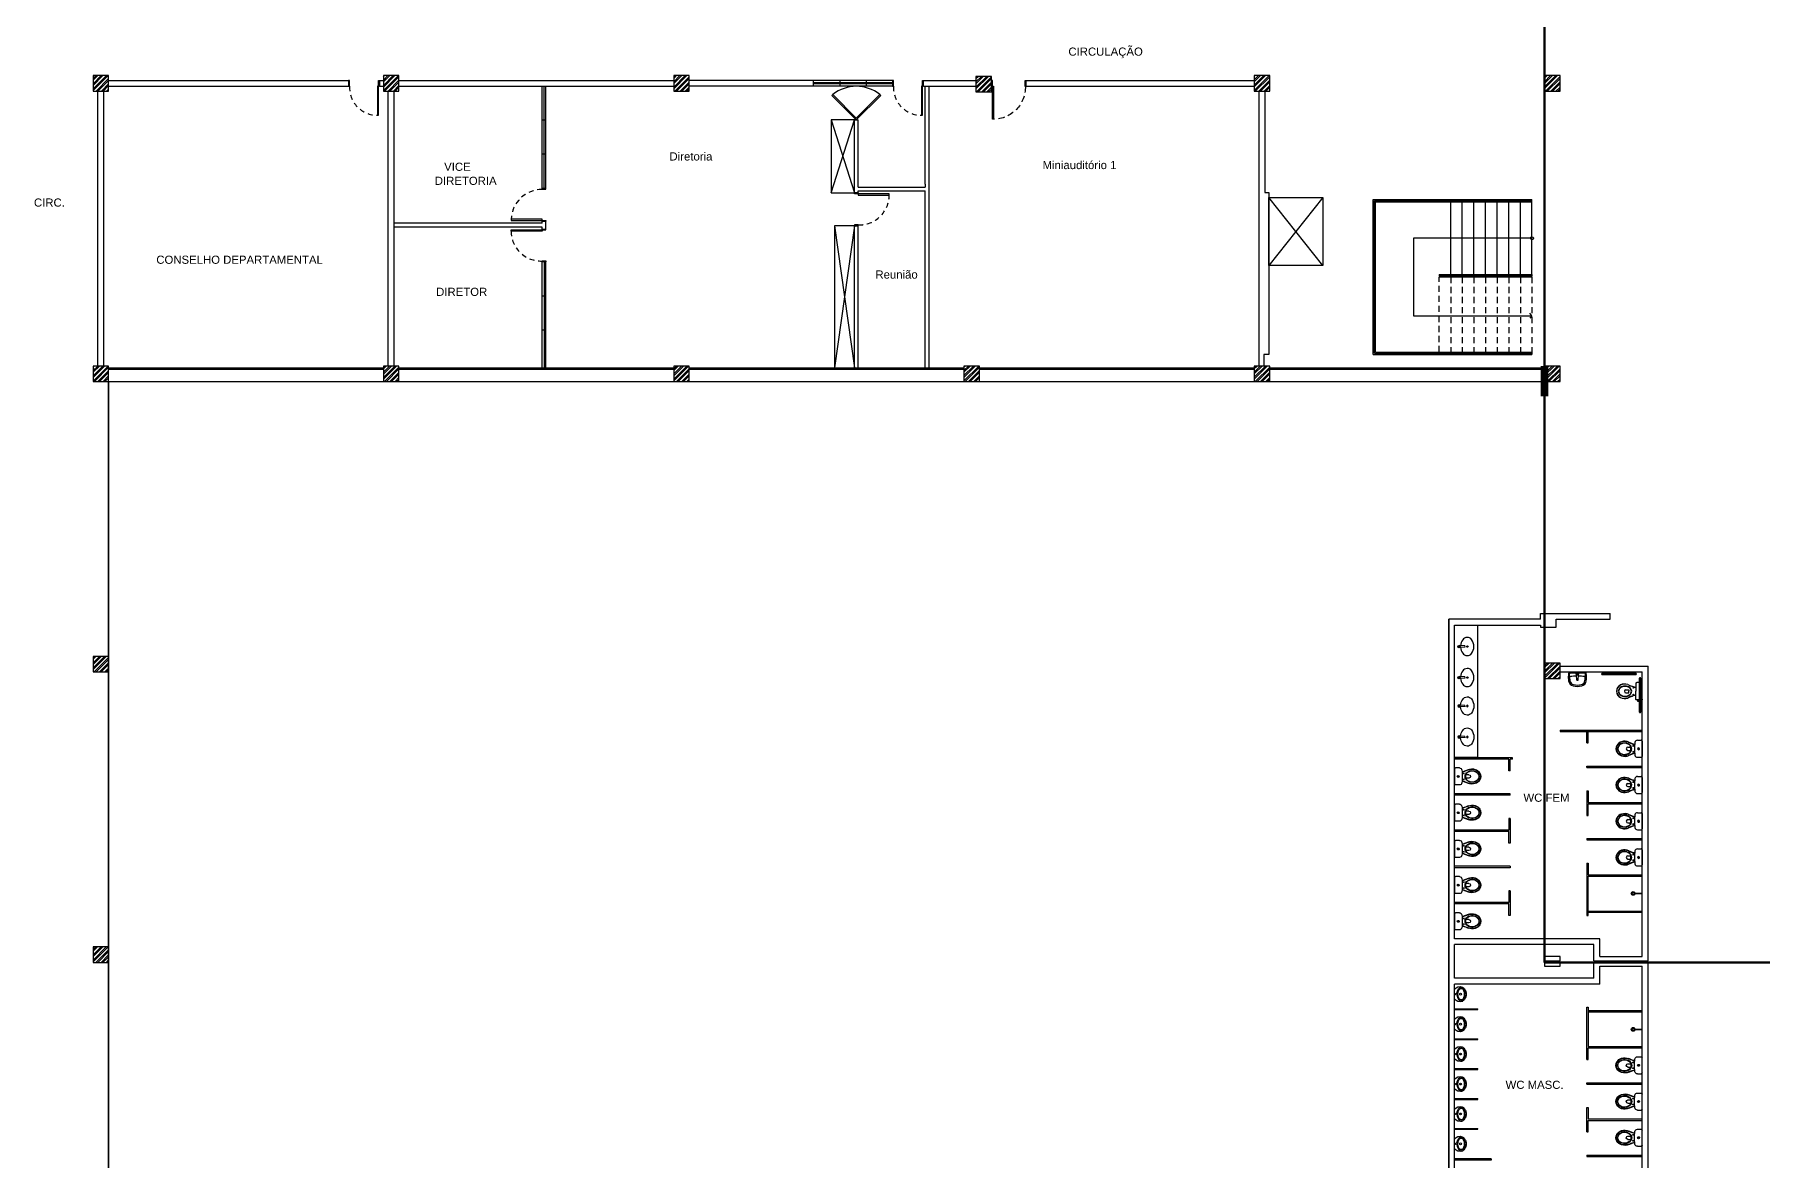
# Model space of a CAD drawing. Header units: millimetres. Extents: x 3165 to 3348, y 1853 to 2028.
# Drawn here: x 3222.74 to 3267.38, y 1938.56 to 1967.64 of the extents above; entities that cross this region are included whole.
import ezdxf

# ---------------------------------------------------------------- set-up
doc = ezdxf.new("R2010")
doc.units = ezdxf.units.MM
for name, pattern in [('ACAD_ISO04W100', [30, 24, -3, 0, -3]), ('CONTINU', [0]), ('HIDDEN2', [4.7625, 3.175, -1.5875])]:
    doc.linetypes.add(name, pattern=pattern)
for name, color, linetype in [('A2', 10, 'Continuous'), ('Bancada', 11, 'Continuous'), ('Divisória', 6, 'Continuous'), ('Em Vista', 7, 'Continuous'), ('Hidráulica', 2, 'Continuous'), ('Janela', 2, 'Continuous'), ('Lay out', 253, 'Continuous'), ('Linha de Piso', 7, 'Continuous'), ('Parede', 5, 'Continuous'), ('Pilar', 7, 'Continuous'), ('Porta', 2, 'Continuous'), ('Sanitário', 2, 'Continuous'), ('Texto', 6, 'Continuous')]:
    doc.layers.add(name, color=color, linetype=linetype)
doc.styles.add('Arial', font='arial.ttf', dxfattribs={"height": 0.15})
pattern_1 = [(45, (582.78078, 645.80131), (-0.067351921, 0.067351921), []), (45, (582.82568, 645.80131), (-0.067351921, 0.067351921), [])]

# ---------------------------------------------------------------- blocks, each defined once
blk = doc.blocks.new('BACIA CX ACOPLADA')
for points in [[(-0.195, 0, 0.414173), (-0.22, -0.025)], [(-0.22, -0.126, 0.374031), (-0.166, -0.189)], [(-0.174, -0.347, 0.178631), (-0.184, -0.534)], [(-0.17, -0.364, 0.165177), (-0.174, -0.532)], [(-0.166, -0.189, 0.036585), (0, -0.2)], [(-0.131, -0.361, 0.183082), (-0.141, -0.521)], [(-0.146, -0.282, 0.045607), (-0.117, -0.195)], [(-0.109, -0.344, 0.244102), (-0.132, -0.528)], [(-0.131, -0.26, 0.033274), (-0.112, -0.195)], [(-0.034, -0.278, 0.222213), (-0.131, -0.361)], [(-0.031, -0.288, 0.175423), (-0.109, -0.344)], [(-0.075, -0.231, 1.000442), (-0.075, -0.245)], [(-0.075, -0.245, 1), (-0.075, -0.231)], [(0.043, -0.296, 0.036018), (-0.043, -0.296)], [(-0.043, -0.37, 0.999992), (0.043, -0.37)], [(0.034, -0.278, 0.136099), (-0.034, -0.278)], [(0.031, -0.288, 0.136099), (-0.031, -0.288)], [(0, -0.071, 1), (0, -0.119)], [(0, -0.077, 1), (0, -0.113)], [(0, -0.119, 1.000006), (0, -0.071)], [(0, -0.113, 1.000013), (0, -0.077)], [(0, -0.2, 0.036584), (0.166, -0.189)], [(0.109, -0.344, 0.175424), (0.031, -0.288)], [(0.131, -0.361, 0.222214), (0.034, -0.278)], [(0.075, -0.231, 1.000244), (0.075, -0.245)], [(0.075, -0.245, 1), (0.075, -0.231)], [(0.132, -0.528, 0.244266), (0.109, -0.344)], [(0.112, -0.195, 0.033274), (0.131, -0.26)], [(0.117, -0.195, 0.045607), (0.146, -0.282)], [(0.141, -0.521, 0.183004), (0.131, -0.361)], [(0.166, -0.189, 0.374033), (0.22, -0.126)], [(0.174, -0.532, 0.164972), (0.17, -0.364)], [(0.184, -0.535, 0.178631), (0.174, -0.347)], [(0.22, -0.025, 0.41418), (0.195, 0)], [(-0.184, -0.534, 0.18996), (-0.088, -0.655)], [(-0.174, -0.532, 0.189698), (-0.083, -0.647)], [(-0.141, -0.521, 0.189698), (-0.065, -0.616)], [(-0.132, -0.528, 0.175836), (-0.062, -0.611)], [(-0.088, -0.655, 0.267822), (0.088, -0.655)], [(-0.083, -0.647, 0.267374), (0.083, -0.647)], [(-0.065, -0.616, 0.267523), (0.065, -0.616)], [(-0.062, -0.611, 0.267755), (0.062, -0.611)], [(0.062, -0.611, 0.175836), (0.132, -0.528)], [(0.065, -0.616, 0.189698), (0.141, -0.521)], [(0.083, -0.647, 0.189698), (0.174, -0.532)], [(0.088, -0.655, 0.189698), (0.184, -0.535)]]:
    blk.add_lwpolyline(points, format="xyb")
for points in [[(-0.195, 0), (0.195, 0)], [(-0.22, -0.126), (-0.22, -0.025)], [(-0.174, -0.348), (-0.146, -0.282)], [(-0.17, -0.364), (-0.131, -0.26)], [(-0.093, -0.238), (-0.058, -0.238)], [(-0.075, -0.255), (-0.075, -0.22)], [(-0.044, -0.293), (-0.043, -0.296)], [(-0.043, -0.37), (-0.043, -0.296)], [(0.043, -0.296), (0.044, -0.293)], [(0.043, -0.37), (0.043, -0.296)], [(0.058, -0.238), (0.093, -0.238)], [(0.075, -0.255), (0.075, -0.22)], [(0.131, -0.26), (0.17, -0.364)], [(0.146, -0.282), (0.174, -0.348)], [(0.22, -0.126), (0.22, -0.025)]]:
    blk.add_lwpolyline(points)
blk = doc.blocks.new('LAVATÓRIO OVAL')
at = {"layer": 'Hidráulica', "linetype": 'CONTINU'}
for p, q in [((-0.016, 0.043), (-0.024, 0.179)), ((0.016, 0.043), (0.024, 0.179))]:
    blk.add_line(p, q, dxfattribs=at)
blk.add_lwpolyline([(-0.018, 0.199, 0.498863), (-0.002, 0.215, -0.069866), (0.003, 0.215, 0.498863), (0.018, 0.199)], format="xyb", dxfattribs=at)
for centre, radius in [((0, 0.197), 0.03), ((0, 0.197), 0.0236), ((0, -0.018), 0.0182), ((0, -0.018), 0.0182), ((0, -0.018), 0.012), ((0, -0.018), 0.012)]:
    blk.add_circle(centre, radius, dxfattribs=at)
for centre, radius, start, end in [((-0.093, -0.018), 0.142, 122.7071, 231.2111), ((0, -0.111), 0.272, 94.8643, 128.5184), ((0, 0.197), 0.018, 97.993, 172.0843), ((0, 0.197), 0.018, 172.0843, 187.9157), ((-0.016, 0.181), 0.0136, 352.2993, 98.3509), ((0, 0.197), 0.018, 187.9157, 262.007), ((0, 0.081), 0.0406, 247.1563, 292.8437), ((0, 0.197), 0.018, 262.007, 277.993), ((0, 0.197), 0.018, 7.9157, 82.007), ((0.016, 0.181), 0.0136, 81.6491, 187.7007), ((0, 0.197), 0.018, 277.993, 352.0843), ((0, 0.197), 0.018, 352.0843, 7.9157), ((0, -0.111), 0.272, 51.4816, 85.1357), ((0.093, -0.018), 0.142, 308.7889, 57.2929), ((0, 0.124), 0.311, 234.252, 305.748)]:
    blk.add_arc(centre, radius, start, end, dxfattribs=at)
blk = doc.blocks.new('LAVATÓRIO COLUNA')
at = {"layer": 'Hidráulica', "linetype": 'CONTINU'}
for p, q in [((-0.016, -0.211), (-0.024, -0.075)), ((0.016, -0.211), (0.024, -0.075))]:
    blk.add_line(p, q, dxfattribs=at)
for points in [[(-0.218, 0), (0.218, 0)], [(-0.181, -0.023), (0.181, -0.023)]]:
    blk.add_lwpolyline(points, dxfattribs=at)
for points in [[(0.223, -0.004, 0.360344), (0.218, 0)], [(-0.223, -0.004, 0.049775), (-0.237, -0.165)], [(-0.237, -0.165, 0.048887), (-0.229, -0.233)], [(-0.229, -0.233, 0.276319), (-0.11, -0.36)], [(-0.218, 0, 0.360282), (-0.223, -0.004)], [(-0.212, -0.087, 0.028821), (-0.215, -0.165)], [(-0.215, -0.165, 0.018428), (-0.214, -0.189)], [(-0.206, -0.044, 0.0162), (-0.212, -0.087)], [(-0.181, -0.023, 0.362895), (-0.206, -0.044)], [(-0.18, -0.118, 0.375441), (-0.202, -0.142)], [(-0.202, -0.142, 0.013583), (-0.202, -0.165)], [(-0.202, -0.165, 0.048887), (-0.195, -0.226)], [(-0.195, -0.226, 0.276319), (-0.1, -0.327)], [(-0.022, -0.108, 0.024702), (-0.18, -0.118)], [(-0.11, -0.36, 0.139864), (0.11, -0.36)], [(-0.1, -0.327, 0.139853), (0.1, -0.327)], [(-0.018, -0.054, 0.498863), (-0.003, -0.039, -0.069866), (0.002, -0.039, 0.498863), (0.018, -0.054)], [(0, -0.04, 1), (0, -0.075)], [(0, -0.075, 1), (0, -0.04)], [(0.18, -0.118, 0.024696), (0.022, -0.108, 0.024696)], [(0.1, -0.327, 0.277076), (0.195, -0.225)], [(0.11, -0.36, 0.276984), (0.229, -0.233)], [(0.202, -0.142, 0.375975), (0.18, -0.118)], [(0.206, -0.043, 0.362894), (0.181, -0.023)], [(0.195, -0.225, 0.048888), (0.202, -0.165)], [(0.202, -0.165, 0.013529), (0.202, -0.142)], [(0.212, -0.087, 0.016231), (0.206, -0.043)], [(0.215, -0.165, 0.028821), (0.212, -0.087)], [(0.214, -0.189, 0.018483), (0.215, -0.165)], [(0.237, -0.165, 0.04972), (0.223, -0.004)], [(0.229, -0.233, 0.048887), (0.237, -0.165)]]:
    blk.add_lwpolyline(points, format="xyb", dxfattribs=at)
for radius in [0.03, 0.0236]:
    blk.add_circle((0, -0.057), radius, dxfattribs=at)
for centre, radius, start, end in [((0, -0.057), 0.018, 97.993, 172.0843), ((0, -0.057), 0.018, 172.0843, 187.9157), ((-0.016, -0.073), 0.0136, 352.2993, 98.3509), ((0, -0.057), 0.018, 187.9157, 262.007), ((0, -0.173), 0.0406, 247.1563, 292.8437), ((0, -0.057), 0.018, 262.007, 277.993), ((0, -0.057), 0.018, 7.9157, 82.007), ((0.016, -0.073), 0.0136, 81.6491, 187.7007), ((0, -0.057), 0.018, 277.993, 352.0843), ((0, -0.057), 0.018, 352.0843, 7.9157)]:
    blk.add_arc(centre, radius, start, end, dxfattribs=at)
blk = doc.blocks.new('MICT')
at = {"layer": 'Hidráulica'}
for points in [[(-0.298, 0), (-0.298, 0.002, -0.008051), (-0.297, 0.035, -0.08407), (-0.288, 0.079, -0.022672), (-0.276, 0.108, -0.027927), (-0.261, 0.134, -0.144523), (-0.196, 0.185, -0.34805), (-0.003, 0.122, -0.162816), (0, 0.113), (0, 0), (0, -0.113, -0.162816), (-0.003, -0.122, -0.34805), (-0.196, -0.185, -0.144523), (-0.261, -0.134, -0.027927), (-0.276, -0.108, -0.022672), (-0.288, -0.079, -0.08407), (-0.297, -0.035, -0.008051), (-0.298, -0.002)], [(-0.25, 0), (-0.25, 0.008, -0.102017), (-0.234, 0.091, -0.100634), (-0.202, 0.139, -0.31043), (-0.161, 0.146, -0.029837), (-0.155, 0.144, -0.193887), (-0.102, 0.081, -0.096635), (-0.087, 0, -0.096635), (-0.102, -0.081, -0.193887), (-0.155, -0.144, -0.029837), (-0.161, -0.146, -0.31043), (-0.202, -0.139, -0.100634), (-0.234, -0.091, -0.102017), (-0.25, -0.008)]]:
    blk.add_lwpolyline(points, format="xyb", close=True, dxfattribs=at)
for points in [[(-0.164, 0.147), (-0.167, 0.149, 0.189039), (-0.199, 0.147, 0.189014), (-0.263, 0.081, 0.116802), (-0.279, 0, 0.116802), (-0.263, -0.081, 0.189014), (-0.199, -0.147, 0.189039), (-0.167, -0.149), (-0.164, -0.147)], [(-0.065, 0.016, 0.100603), (-0.083, 0.101, 0.114611), (-0.125, 0.163, 0.309836), (-0.212, 0.177, 0.309836)], [(-0.065, -0.016, -0.100603), (-0.083, -0.101, -0.114611), (-0.125, -0.163, -0.309836), (-0.212, -0.177, -0.309836)]]:
    blk.add_lwpolyline(points, format="xyb", dxfattribs=at)
for centre in [(-0.154, 0), (-0.047, 0)]:
    blk.add_circle(centre, 0.0243, dxfattribs=at)
blk = doc.blocks.new('erh')
at = {"layer": 'Porta', "ltscale": 0.5}
for points in [[(2652.166, 1275.501), (2652.191, 1275.501), (2652.191, 1275.651), (2652.166, 1275.651)], [(2652.966, 1275.501), (2652.941, 1275.501), (2652.941, 1275.651), (2652.966, 1275.651)]]:
    blk.add_lwpolyline(points, dxfattribs=at)
blk.add_lwpolyline([(2652.941, 1275.501), (2652.911, 1275.501), (2652.911, 1274.751), (2652.941, 1274.751)], close=True, dxfattribs=at)
at = {"layer": 'Porta', "color": 252, "linetype": 'HIDDEN2', "ltscale": 0.04}
blk.add_arc((2652.911, 1275.471), 0.721, 177.6617, 270, dxfattribs=at)
blk = doc.blocks.new('A$C0BDB56AE')
at = {"layer": 'Porta', "ltscale": 0.5}
blk.add_lwpolyline([(0.025, 0.15), (0.055, 0.15), (0.055, 1), (0.025, 1)], close=True, dxfattribs=at)
for points in [[(0, 0.15), (0.025, 0.15), (0.025, 0), (0, 0)], [(0.9, 0.15), (0.875, 0.15), (0.875, 0), (0.9, 0)]]:
    blk.add_lwpolyline(points, dxfattribs=at)
at = {"layer": 'Porta', "color": 252, "linetype": 'HIDDEN2', "ltscale": 0.05}
blk.add_arc((0.055, 0.179), 0.821, 357.9417, 90, dxfattribs=at)

msp = doc.modelspace()

# ---------------------------------------------------------------- hatches: boundary and pattern name
at = {"layer": 'Pilar', "linetype": 'HIDDEN2'}
h = msp.add_hatch(dxfattribs=at)
h.set_pattern_fill('ANSI32', color=256, scale=0.01)
h.set_pattern_definition(pattern_1)
h.paths.add_polyline_path([(3224.253, 1966.177), (3224.653, 1966.177), (3224.653, 1966.577), (3224.253, 1966.577)])
h = msp.add_hatch(dxfattribs=at)
h.set_pattern_fill('ANSI32', color=256, scale=0.01)
h.set_pattern_definition(pattern_1)
h.paths.add_polyline_path([(3231.753, 1966.177), (3232.153, 1966.177), (3232.153, 1966.577), (3231.753, 1966.577)])
h = msp.add_hatch(dxfattribs=at)
h.set_pattern_fill('ANSI32', color=256, scale=0.01)
h.set_pattern_definition(pattern_1)
h.paths.add_polyline_path([(3239.253, 1966.177), (3239.653, 1966.177), (3239.653, 1966.577), (3239.253, 1966.577)])
h = msp.add_hatch(dxfattribs=at)
h.set_pattern_fill('ANSI32', color=256, scale=0.01)
h.set_pattern_definition(pattern_1)
h.paths.add_polyline_path([(3247.063, 1966.156), (3247.463, 1966.156), (3247.463, 1966.556), (3247.063, 1966.556)])
h = msp.add_hatch(dxfattribs=at)
h.set_pattern_fill('ANSI32', color=256, scale=0.01)
h.set_pattern_definition(pattern_1)
h.paths.add_polyline_path([(3254.253, 1966.177), (3254.653, 1966.177), (3254.653, 1966.577), (3254.253, 1966.577)])
h = msp.add_hatch(dxfattribs=at)
h.set_pattern_fill('ANSI32', color=256, scale=0.01)
h.set_pattern_definition(pattern_1)
h.paths.add_polyline_path([(3261.753, 1966.177), (3262.153, 1966.177), (3262.153, 1966.577), (3261.753, 1966.577)])
h = msp.add_hatch(dxfattribs=at)
h.set_pattern_fill('ANSI32', color=256, scale=0.01)
h.set_pattern_definition(pattern_1)
h.paths.add_polyline_path([(3224.253, 1958.677), (3224.653, 1958.677), (3224.653, 1959.077), (3224.253, 1959.077)])
h = msp.add_hatch(dxfattribs=at)
h.set_pattern_fill('ANSI32', color=256, scale=0.01)
h.set_pattern_definition(pattern_1)
h.paths.add_polyline_path([(3231.753, 1958.677), (3232.153, 1958.677), (3232.153, 1959.077), (3231.753, 1959.077)])
h = msp.add_hatch(dxfattribs=at)
h.set_pattern_fill('ANSI32', color=256, scale=0.01)
h.set_pattern_definition(pattern_1)
h.paths.add_polyline_path([(3239.653, 1959.077), (3239.253, 1959.077), (3239.253, 1958.677), (3239.653, 1958.677)])
h = msp.add_hatch(dxfattribs=at)
h.set_pattern_fill('ANSI32', color=256, scale=0.01)
h.set_pattern_definition(pattern_1)
h.paths.add_polyline_path([(3246.753, 1958.677), (3247.153, 1958.677), (3247.153, 1959.077), (3246.753, 1959.077)])
h = msp.add_hatch(dxfattribs=at)
h.set_pattern_fill('ANSI32', color=256, scale=0.01)
h.set_pattern_definition(pattern_1)
h.paths.add_polyline_path([(3254.253, 1958.677), (3254.653, 1958.677), (3254.653, 1959.077), (3254.253, 1959.077)])
h = msp.add_hatch(dxfattribs=at)
h.set_pattern_fill('ANSI32', color=256, scale=0.01)
h.set_pattern_definition(pattern_1)
h.paths.add_polyline_path([(3261.753, 1958.677), (3262.153, 1958.677), (3262.153, 1959.077), (3261.753, 1959.077)])
h = msp.add_hatch(dxfattribs=at)
h.set_pattern_fill('ANSI32', color=256, scale=0.01)
h.set_pattern_definition(pattern_1)
h.paths.add_polyline_path([(3224.253, 1951.177), (3224.653, 1951.177), (3224.653, 1951.577), (3224.253, 1951.577)])
h = msp.add_hatch(dxfattribs=at)
h.set_pattern_fill('ANSI32', color=256, scale=0.01)
h.set_pattern_definition(pattern_1)
h.paths.add_polyline_path([(3261.753, 1951.007), (3262.153, 1951.007), (3262.153, 1951.407), (3261.753, 1951.407)], flags=17)
h = msp.add_hatch(dxfattribs=at)
h.set_pattern_fill('ANSI32', color=256, scale=0.01)
h.set_pattern_definition(pattern_1)
h.paths.add_polyline_path([(3261.753, 1951.007), (3262.153, 1951.007), (3262.153, 1951.407), (3261.753, 1951.407)], flags=17)
h = msp.add_hatch(dxfattribs=at)
h.set_pattern_fill('ANSI32', color=256, scale=0.01)
h.set_pattern_definition(pattern_1)
h.paths.add_polyline_path([(3224.253, 1943.677), (3224.653, 1943.677), (3224.653, 1944.077), (3224.253, 1944.077)])

# ---------------------------------------------------------------- linework, layer by layer
at = {"color": 1, "lineweight": 80}
for p in [(3261.753, 1989.077), (3277.153, 1943.677)]:
    msp.add_line(p, (3261.753, 1943.677), dxfattribs=at)
at = {"layer": 'A2', "const_width": 0.2}
msp.add_lwpolyline([(3261.753, 1958.293), (3261.753, 1959.077)], dxfattribs=at)
at = {"layer": 'Bancada', "ltscale": 0.01}
msp.add_lwpolyline([(3259.428, 1948.972), (3260.028, 1948.972), (3260.028, 1952.387)], dxfattribs=at)
at = {"layer": 'Divisória', "color": 7}
for p, q in [((3235.853, 1963.664), (3235.853, 1966.302)), ((3235.953, 1963.664), (3235.953, 1966.302)), ((3235.953, 1965.424), (3235.853, 1965.424)), ((3235.953, 1964.544), (3235.853, 1964.544)), ((3235.953, 1963.664), (3235.853, 1963.664)), ((3235.853, 1959.027), (3235.853, 1961.765)), ((3235.953, 1961.765), (3235.853, 1961.765)), ((3235.953, 1959.027), (3235.953, 1961.765)), ((3235.953, 1960.885), (3235.853, 1960.885)), ((3235.953, 1960.005), (3235.853, 1960.005))]:
    msp.add_line(p, q, dxfattribs=at)
at = {"layer": 'Divisória'}
for p, q in [((3245.753, 1963.777), (3245.753, 1966.302)), ((3245.753, 1966.177), (3245.753, 1966.277)), ((3245.853, 1959.027), (3245.853, 1966.302)), ((3243.922, 1965.437), (3244.022, 1965.437)), ((3243.922, 1963.547), (3243.922, 1965.437)), ((3244.022, 1963.697), (3245.753, 1963.697)), ((3244.022, 1963.597), (3245.753, 1963.597)), ((3244.022, 1963.547), (3244.022, 1963.597)), ((3244.022, 1963.547), (3244.022, 1963.597)), ((3245.753, 1963.777), (3245.753, 1963.697)), ((3245.753, 1959.027), (3245.753, 1963.597)), ((3235.853, 1962.764), (3232.028, 1962.764)), ((3235.853, 1962.664), (3232.028, 1962.664)), ((3235.853, 1962.764), (3235.853, 1962.814)), ((3235.853, 1962.615), (3235.853, 1962.664)), ((3235.953, 1962.615), (3235.953, 1962.814)), ((3243.922, 1959.027), (3243.922, 1962.697)), ((3243.922, 1962.697), (3244.022, 1962.697)), ((3244.022, 1959.027), (3244.022, 1962.697)), ((3262.153, 1949.677), (3264.278, 1949.677)), ((3262.153, 1949.677), (3262.153, 1949.642)), ((3262.153, 1949.642), (3264.278, 1949.642)), ((3262.843, 1949.342), (3262.843, 1949.642)), ((3262.878, 1949.342), (3262.878, 1949.642)), ((3262.843, 1949.342), (3262.878, 1949.342)), ((3260.928, 1948.962), (3259.428, 1948.962)), ((3260.828, 1948.927), (3259.428, 1948.927)), ((3260.828, 1948.627), (3260.828, 1948.927)), ((3260.863, 1948.627), (3260.863, 1948.927)), ((3260.928, 1948.927), (3260.863, 1948.927)), ((3260.928, 1948.927), (3260.928, 1948.962)), ((3262.843, 1948.707), (3262.843, 1948.742)), ((3262.843, 1948.742), (3264.278, 1948.742)), ((3262.843, 1948.707), (3264.278, 1948.707)), ((3260.863, 1948.627), (3260.828, 1948.627)), ((3260.863, 1948.027), (3259.428, 1948.027)), ((3260.863, 1947.992), (3259.428, 1947.992)), ((3260.863, 1947.992), (3260.863, 1948.027)), ((3262.843, 1948.107), (3262.843, 1947.472)), ((3262.843, 1948.107), (3262.878, 1948.107)), ((3262.878, 1948.107), (3262.878, 1947.807)), ((3262.878, 1947.807), (3264.278, 1947.807)), ((3260.828, 1947.392), (3260.828, 1947.092)), ((3260.863, 1947.392), (3260.828, 1947.392)), ((3260.863, 1947.392), (3260.863, 1946.757)), ((3262.843, 1947.472), (3262.878, 1947.472)), ((3262.878, 1947.772), (3264.278, 1947.772)), ((3262.878, 1947.472), (3262.878, 1947.772)), ((3260.828, 1947.092), (3259.428, 1947.092)), ((3260.828, 1947.057), (3259.428, 1947.057)), ((3260.828, 1946.757), (3260.828, 1947.057)), ((3260.863, 1946.757), (3260.828, 1946.757)), ((3262.843, 1946.872), (3262.843, 1946.837)), ((3262.843, 1946.872), (3264.278, 1946.872)), ((3262.843, 1946.837), (3264.278, 1946.837)), ((3260.863, 1946.157), (3259.428, 1946.157)), ((3260.863, 1946.122), (3259.428, 1946.122)), ((3260.863, 1946.157), (3260.863, 1946.122)), ((3262.843, 1946.237), (3262.878, 1946.237)), ((3262.843, 1946.237), (3262.843, 1944.887)), ((3262.878, 1946.237), (3262.878, 1945.937)), ((3262.878, 1945.937), (3264.278, 1945.937)), ((3262.878, 1945.902), (3264.278, 1945.902)), ((3262.878, 1944.887), (3262.878, 1945.902)), ((3260.828, 1945.222), (3259.428, 1945.222)), ((3260.828, 1945.187), (3259.428, 1945.187)), ((3260.828, 1945.522), (3260.828, 1945.222)), ((3260.863, 1945.522), (3260.828, 1945.522)), ((3260.828, 1944.887), (3260.828, 1945.187)), ((3260.863, 1945.522), (3260.863, 1944.887)), ((3260.863, 1944.887), (3260.828, 1944.887)), ((3262.843, 1944.887), (3262.878, 1944.887)), ((3262.878, 1945.002), (3264.278, 1945.002)), ((3262.878, 1944.972), (3264.278, 1944.972)), ((3263.578, 1945.002), (3263.578, 1944.972)), ((3259.428, 1942.479), (3260.028, 1942.479)), ((3259.428, 1942.459), (3260.028, 1942.459)), ((3260.028, 1942.459), (3260.028, 1942.479)), ((3262.843, 1941.167), (3262.843, 1942.517)), ((3262.843, 1942.517), (3262.878, 1942.517)), ((3262.878, 1942.517), (3262.878, 1941.502)), ((3262.878, 1942.432), (3264.278, 1942.432)), ((3263.578, 1942.432), (3263.578, 1942.402)), ((3262.878, 1942.402), (3264.278, 1942.402)), ((3259.428, 1941.705), (3260.028, 1941.705)), ((3259.428, 1941.685), (3260.028, 1941.685)), ((3260.028, 1941.685), (3260.028, 1941.705)), ((3262.843, 1941.167), (3262.878, 1941.167)), ((3262.878, 1941.502), (3264.278, 1941.502)), ((3262.878, 1941.467), (3264.278, 1941.467)), ((3262.878, 1941.167), (3262.878, 1941.467)), ((3259.428, 1940.932), (3260.028, 1940.932)), ((3259.428, 1940.912), (3260.028, 1940.912)), ((3260.028, 1940.912), (3260.028, 1940.932)), ((3262.843, 1940.532), (3262.843, 1940.567)), ((3262.843, 1940.567), (3264.278, 1940.567)), ((3262.843, 1940.532), (3264.278, 1940.532)), ((3259.428, 1940.159), (3260.028, 1940.159)), ((3259.428, 1940.139), (3260.028, 1940.139)), ((3260.028, 1940.139), (3260.028, 1940.159)), ((3262.843, 1939.297), (3262.843, 1939.932)), ((3262.843, 1939.932), (3262.878, 1939.932)), ((3262.878, 1939.932), (3262.878, 1939.632)), ((3259.428, 1939.385), (3260.028, 1939.385)), ((3259.428, 1939.365), (3260.028, 1939.365)), ((3260.028, 1939.365), (3260.028, 1939.385)), ((3262.878, 1939.632), (3264.278, 1939.632)), ((3262.878, 1939.297), (3262.878, 1939.597)), ((3262.878, 1939.597), (3264.278, 1939.597)), ((3262.843, 1939.297), (3262.878, 1939.297)), ((3260.372, 1938.602), (3259.428, 1938.602)), ((3260.372, 1938.567), (3259.428, 1938.567)), ((3260.372, 1938.602), (3260.372, 1938.567)), ((3262.843, 1938.697), (3262.843, 1938.662)), ((3262.843, 1938.697), (3264.278, 1938.697)), ((3262.843, 1938.662), (3264.278, 1938.662))]:
    msp.add_line(p, q, dxfattribs=at)
at = {"layer": 'Divisória', "linetype": 'ACAD_ISO04W100'}
msp.add_line((3244.022, 1963.697), (3244.022, 1965.437), dxfattribs=at)
at = {"layer": 'Divisória', "linetype": 'HIDDEN2'}
for p, q in [((3244.022, 1963.547), (3243.922, 1963.547)), ((3235.853, 1962.814), (3235.953, 1962.814)), ((3235.853, 1962.615), (3235.953, 1962.615))]:
    msp.add_line(p, q, dxfattribs=at)
at = {"layer": 'Em Vista'}
for p, q in [((3257.328, 1959.377), (3257.328, 1963.377)), ((3257.358, 1959.407), (3257.358, 1963.347)), ((3257.388, 1959.437), (3257.388, 1963.317)), ((3259.328, 1963.347), (3259.328, 1963.377)), ((3259.628, 1963.347), (3259.628, 1963.377)), ((3259.628, 1963.347), (3259.628, 1963.377)), ((3259.928, 1963.347), (3259.928, 1963.377)), ((3260.228, 1963.347), (3260.228, 1963.377)), ((3260.528, 1963.347), (3260.528, 1963.377)), ((3260.828, 1963.347), (3260.828, 1963.377)), ((3261.128, 1963.347), (3261.128, 1963.377)), ((3261.428, 1963.347), (3261.428, 1963.377)), ((3261.428, 1963.317), (3261.428, 1963.347)), ((3259.328, 1962.377), (3258.364, 1962.377)), ((3258.364, 1962.377), (3258.364, 1960.375)), ((3261.428, 1962.377), (3259.328, 1962.377)), ((3259.028, 1961.437), (3259.028, 1961.407)), ((3259.328, 1961.377), (3259.328, 1961.407)), ((3259.628, 1961.377), (3259.628, 1961.407)), ((3259.628, 1961.377), (3259.628, 1961.407)), ((3259.928, 1961.377), (3259.928, 1961.407)), ((3260.228, 1961.377), (3260.228, 1961.407)), ((3260.528, 1961.377), (3260.528, 1961.407)), ((3260.828, 1961.377), (3260.828, 1961.407)), ((3261.128, 1961.377), (3261.128, 1961.407)), ((3261.428, 1961.437), (3261.428, 1961.407)), ((3261.428, 1961.377), (3261.428, 1961.407)), ((3258.364, 1960.375), (3261.428, 1960.375)), ((3261.428, 1960.375), (3261.376, 1960.438)), ((3261.428, 1960.375), (3261.376, 1960.313)), ((3259.028, 1959.377), (3259.028, 1959.407)), ((3259.328, 1959.407), (3259.328, 1959.377)), ((3259.628, 1959.407), (3259.628, 1959.377)), ((3259.928, 1959.407), (3259.928, 1959.377)), ((3260.228, 1959.407), (3260.228, 1959.377)), ((3260.528, 1959.407), (3260.528, 1959.377)), ((3260.828, 1959.407), (3260.828, 1959.377)), ((3261.128, 1959.407), (3261.128, 1959.377)), ((3261.428, 1959.437), (3261.428, 1959.407)), ((3261.428, 1959.407), (3261.428, 1959.377)), ((3224.653, 1958.677), (3231.753, 1958.677)), ((3232.153, 1958.677), (3239.253, 1958.677)), ((3239.653, 1958.677), (3246.753, 1958.677)), ((3247.153, 1958.677), (3254.253, 1958.677)), ((3254.653, 1958.677), (3261.753, 1958.677))]:
    msp.add_line(p, q, dxfattribs=at)
at = {"layer": 'Em Vista', "linetype": 'HIDDEN2', "ltscale": 0.05}
for p, q in [((3259.028, 1959.437), (3259.028, 1961.377)), ((3259.328, 1961.377), (3259.328, 1959.437)), ((3259.628, 1961.377), (3259.628, 1959.437)), ((3259.928, 1961.377), (3259.928, 1959.437)), ((3260.228, 1961.377), (3260.228, 1959.437)), ((3260.528, 1961.377), (3260.528, 1959.437)), ((3260.828, 1961.377), (3260.828, 1959.437)), ((3261.128, 1961.377), (3261.128, 1959.437)), ((3261.428, 1961.377), (3261.428, 1959.437))]:
    msp.add_line(p, q, dxfattribs=at)
at = {"layer": 'Em Vista'}
for points in [[(3257.328, 1963.377), (3261.428, 1963.377)], [(3257.358, 1963.347), (3261.428, 1963.347)], [(3257.388, 1963.317), (3261.428, 1963.317)], [(3259.028, 1961.437), (3261.428, 1961.437)], [(3259.028, 1961.407), (3261.428, 1961.407)], [(3259.028, 1961.377), (3261.428, 1961.377)], [(3257.358, 1959.407), (3261.428, 1959.407)], [(3257.388, 1959.437), (3261.428, 1959.437)], [(3257.328, 1959.377), (3261.428, 1959.377)]]:
    msp.add_lwpolyline(points, dxfattribs=at)
msp.add_circle((3261.428, 1962.377), 0.0383, dxfattribs=at)
at = {"layer": 'Hidráulica', "ltscale": 0.01}
for p, q in [((3264.093, 1945.462), (3264.278, 1945.462)), ((3264.093, 1945.452), (3264.278, 1945.452)), ((3264.093, 1941.952), (3264.278, 1941.952)), ((3264.093, 1941.942), (3264.278, 1941.942))]:
    msp.add_line(p, q, dxfattribs=at)
for centre, radius in [((3264.044, 1945.457), 0.049), ((3264.044, 1945.457), 0.029), ((3264.044, 1941.947), 0.049), ((3264.044, 1941.947), 0.029)]:
    msp.add_circle(centre, radius, dxfattribs=at)
at = {"layer": 'Janela', "linetype": 'ACAD_ISO04W100'}
for p, q in [((3235.903, 1963.664), (3235.903, 1966.302)), ((3244.907, 1966.392), (3242.867, 1966.392)), ((3244.907, 1966.362), (3242.867, 1966.362)), ((3235.903, 1961.765), (3235.903, 1959.027))]:
    msp.add_line(p, q, dxfattribs=at)
at = {"layer": 'Janela'}
for p, q in [((3243.547, 1966.452), (3243.547, 1966.302)), ((3244.227, 1966.452), (3244.227, 1966.302)), ((3224.653, 1959.027), (3231.753, 1959.027)), ((3224.653, 1958.997), (3231.753, 1958.997)), ((3232.153, 1959.027), (3239.253, 1959.027)), ((3232.153, 1958.997), (3239.253, 1958.997)), ((3239.653, 1959.027), (3246.753, 1959.027)), ((3239.653, 1958.997), (3246.753, 1958.997)), ((3247.153, 1959.027), (3254.253, 1959.027)), ((3247.153, 1958.997), (3254.253, 1958.997)), ((3254.653, 1959.027), (3261.753, 1959.027)), ((3254.653, 1958.997), (3261.753, 1958.997)), ((3224.653, 1958.677), (3224.653, 1936.577)), ((3224.653, 1958.677), (3261.753, 1958.677)), ((3224.653, 1936.577), (3224.653, 1958.677))]:
    msp.add_line(p, q, dxfattribs=at)
at = {"layer": 'Lay out', "linetype": 'ACAD_ISO04W100'}
for p, q in [((3243.922, 1965.437), (3243.322, 1965.437)), ((3243.322, 1965.437), (3243.322, 1963.547)), ((3243.322, 1965.437), (3243.922, 1963.547)), ((3243.322, 1963.547), (3243.922, 1965.437)), ((3243.322, 1963.547), (3243.922, 1963.547)), ((3243.922, 1962.697), (3243.412, 1962.697)), ((3243.412, 1962.697), (3243.412, 1959.027)), ((3243.922, 1962.697), (3243.412, 1959.027)), ((3243.412, 1962.697), (3243.922, 1959.027))]:
    msp.add_line(p, q, dxfattribs=at)
at = {"layer": 'Lay out'}
for p, q in [((3254.628, 1963.427), (3256.028, 1963.427)), ((3254.628, 1961.677), (3254.628, 1963.427)), ((3256.028, 1961.677), (3254.628, 1963.427)), ((3256.028, 1963.427), (3254.628, 1961.677)), ((3256.028, 1963.427), (3256.028, 1961.677)), ((3256.028, 1961.677), (3254.628, 1961.677))]:
    msp.add_line(p, q, dxfattribs=at)
at = {"layer": 'Linha de Piso'}
for p, q in [((3259.328, 1961.437), (3259.328, 1963.317)), ((3259.628, 1961.437), (3259.628, 1963.317)), ((3259.628, 1961.437), (3259.628, 1963.317)), ((3259.928, 1961.437), (3259.928, 1963.317)), ((3260.228, 1961.437), (3260.228, 1963.317)), ((3260.528, 1961.437), (3260.528, 1963.317)), ((3260.828, 1961.437), (3260.828, 1963.317)), ((3261.128, 1961.437), (3261.128, 1963.317)), ((3261.428, 1961.437), (3261.428, 1963.317)), ((3261.753, 1958.677), (3261.753, 1952.727)), ((3261.753, 1958.677), (3261.753, 1952.727))]:
    msp.add_line(p, q, dxfattribs=at)
at = {"layer": 'Parede'}
for p, q in [((3224.378, 1959.077), (3224.378, 1966.177)), ((3224.528, 1959.077), (3224.528, 1966.177)), ((3224.653, 1966.452), (3230.853, 1966.452)), ((3224.653, 1966.302), (3230.853, 1966.302)), ((3230.853, 1966.452), (3230.853, 1966.302)), ((3231.653, 1966.452), (3231.753, 1966.452)), ((3231.653, 1966.452), (3231.653, 1966.302)), ((3231.653, 1966.302), (3231.753, 1966.302)), ((3231.878, 1959.077), (3231.878, 1966.177)), ((3232.028, 1959.077), (3232.028, 1966.177)), ((3232.153, 1966.452), (3239.253, 1966.452)), ((3232.153, 1966.302), (3239.253, 1966.302)), ((3244.907, 1966.452), (3244.907, 1966.302)), ((3245.707, 1966.452), (3245.853, 1966.452)), ((3245.707, 1966.302), (3245.853, 1966.302)), ((3248.363, 1966.452), (3254.253, 1966.452)), ((3248.363, 1966.302), (3254.253, 1966.302)), ((3254.378, 1959.077), (3254.378, 1966.177)), ((3254.528, 1966.177), (3254.528, 1963.557)), ((3254.528, 1963.557), (3254.628, 1963.557)), ((3254.628, 1963.557), (3254.628, 1959.377)), ((3254.628, 1959.377), (3254.503, 1959.377)), ((3254.503, 1959.377), (3254.503, 1959.077)), ((3259.278, 1934.867), (3259.278, 1952.537)), ((3261.653, 1952.537), (3259.278, 1952.537)), ((3259.278, 1952.537), (3259.278, 1934.867)), ((3259.428, 1944.287), (3259.428, 1952.387)), ((3259.428, 1952.387), (3261.653, 1952.387)), ((3261.653, 1952.537), (3261.653, 1952.687)), ((3261.653, 1952.687), (3263.453, 1952.687)), ((3261.653, 1952.387), (3261.653, 1952.337)), ((3261.653, 1952.337), (3262.053, 1952.337)), ((3262.053, 1952.337), (3262.053, 1952.537)), ((3262.053, 1952.537), (3263.453, 1952.537)), ((3263.453, 1952.537), (3263.453, 1952.687)), ((3262.153, 1951.327), (3264.428, 1951.327)), ((3262.153, 1951.177), (3264.278, 1951.177)), ((3264.278, 1943.827), (3264.278, 1951.177)), ((3264.428, 1943.712), (3264.428, 1951.327)), ((3263.178, 1944.287), (3259.428, 1944.287)), ((3263.178, 1943.827), (3263.178, 1944.287)), ((3263.028, 1944.137), (3259.428, 1944.137)), ((3259.428, 1943.267), (3259.428, 1944.137)), ((3263.028, 1943.712), (3263.028, 1944.137)), ((3263.178, 1943.827), (3264.278, 1943.827)), ((3263.178, 1943.827), (3264.278, 1943.827)), ((3263.028, 1943.712), (3264.428, 1943.712)), ((3263.028, 1943.267), (3263.028, 1943.692)), ((3263.028, 1943.692), (3264.428, 1943.692)), ((3263.178, 1943.117), (3263.178, 1943.577)), ((3263.178, 1943.577), (3264.278, 1943.577)), ((3264.278, 1936.227), (3264.278, 1943.577)), ((3264.428, 1936.077), (3264.428, 1943.692)), ((3263.028, 1943.267), (3259.428, 1943.267)), ((3263.178, 1943.117), (3259.428, 1943.117)), ((3259.428, 1935.017), (3259.428, 1943.117))]:
    msp.add_line(p, q, dxfattribs=at)
at = {"layer": 'Parede', "linetype": 'ACAD_ISO04W100'}
for p, q in [((3242.867, 1966.452), (3239.653, 1966.452)), ((3242.867, 1966.302), (3239.653, 1966.302)), ((3245.853, 1966.452), (3247.063, 1966.452)), ((3245.853, 1966.302), (3247.063, 1966.302))]:
    msp.add_line(p, q, dxfattribs=at)
at = {"layer": 'Parede', "color": 7, "linetype": 'ACAD_ISO04W100'}
for p, q in [((3244.907, 1966.452), (3242.867, 1966.452)), ((3244.907, 1966.302), (3242.867, 1966.302))]:
    msp.add_line(p, q, dxfattribs=at)
at = {"layer": 'Parede', "color": 5, "linetype": 'ACAD_ISO04W100'}
msp.add_line((3242.867, 1966.302), (3242.867, 1966.452), dxfattribs=at)
at = {"layer": 'Parede', "linetype": 'HIDDEN2'}
for p, q in [((3245.707, 1966.302), (3245.707, 1966.452)), ((3248.363, 1966.302), (3248.363, 1966.452))]:
    msp.add_line(p, q, dxfattribs=at)
at = {"layer": 'Parede'}
for points in [[(3224.253, 1966.177), (3224.653, 1966.177), (3224.653, 1966.577), (3224.253, 1966.577)], [(3231.753, 1966.177), (3232.153, 1966.177), (3232.153, 1966.577), (3231.753, 1966.577)], [(3239.253, 1966.177), (3239.653, 1966.177), (3239.653, 1966.577), (3239.253, 1966.577)], [(3247.063, 1966.156), (3247.463, 1966.156), (3247.463, 1966.556), (3247.063, 1966.556)], [(3254.253, 1966.177), (3254.653, 1966.177), (3254.653, 1966.577), (3254.253, 1966.577)], [(3261.753, 1966.177), (3262.153, 1966.177), (3262.153, 1966.577), (3261.753, 1966.577)], [(3224.253, 1958.677), (3224.653, 1958.677), (3224.653, 1959.077), (3224.253, 1959.077)], [(3231.753, 1958.677), (3232.153, 1958.677), (3232.153, 1959.077), (3231.753, 1959.077)], [(3246.753, 1958.677), (3247.153, 1958.677), (3247.153, 1959.077), (3246.753, 1959.077)], [(3254.253, 1958.677), (3254.653, 1958.677), (3254.653, 1959.077), (3254.253, 1959.077)], [(3261.753, 1958.677), (3262.153, 1958.677), (3262.153, 1959.077), (3261.753, 1959.077)], [(3224.253, 1951.177), (3224.653, 1951.177), (3224.653, 1951.577), (3224.253, 1951.577)], [(3261.753, 1951.007), (3262.153, 1951.007), (3262.153, 1951.407), (3261.753, 1951.407)], [(3262.153, 1943.827), (3261.753, 1943.827), (3261.753, 1943.712), (3262.153, 1943.712)], [(3262.153, 1943.692), (3261.753, 1943.692), (3261.753, 1943.577), (3262.153, 1943.577)]]:
    msp.add_lwpolyline(points, close=True, dxfattribs=at)
msp.add_lwpolyline([(3239.653, 1959.077), (3239.253, 1959.077), (3239.253, 1958.677), (3239.653, 1958.677), (3239.653, 1959.077)], dxfattribs=at)
at = {"layer": 'Parede', "ltscale": 0.01}
for points in [[(3261.753, 1951.007), (3262.153, 1951.007), (3262.153, 1951.407), (3261.753, 1951.407)], [(3224.253, 1943.677), (3224.653, 1943.677), (3224.653, 1944.077), (3224.253, 1944.077)]]:
    msp.add_lwpolyline(points, close=True, dxfattribs=at)
at = {"layer": 'Porta', "linetype": 'HIDDEN2'}
for p, q in [((3230.878, 1966.452), (3230.853, 1966.452)), ((3230.853, 1966.302), (3230.878, 1966.302)), ((3230.878, 1966.302), (3230.878, 1966.452)), ((3231.628, 1966.302), (3231.628, 1966.452)), ((3231.628, 1966.452), (3231.653, 1966.452)), ((3231.653, 1966.302), (3231.628, 1966.302))]:
    msp.add_line(p, q, dxfattribs=at)
at = {"layer": 'Porta', "linetype": 'ACAD_ISO04W100'}
for p, q in [((3243.364, 1966.087), (3243.342, 1966.066)), ((3243.972, 1965.479), (3243.364, 1966.087)), ((3243.972, 1965.479), (3244.58, 1966.087)), ((3244.58, 1966.087), (3244.601, 1966.066))]:
    msp.add_line(p, q, dxfattribs=at)
at = {"layer": 'Porta', "color": 2}
for p, q in [((3243.342, 1966.066), (3243.972, 1965.437)), ((3243.972, 1965.437), (3244.601, 1966.066))]:
    msp.add_line(p, q, dxfattribs=at)
at = {"layer": 'Porta', "ltscale": 0.5}
for points in [[(3231.628, 1966.302), (3231.598, 1966.302), (3231.598, 1965.552), (3231.628, 1965.552)], [(3244.022, 1963.522), (3244.022, 1963.492), (3244.822, 1963.492), (3244.822, 1963.522)], [(3235.853, 1962.839), (3235.853, 1962.869), (3235.053, 1962.869), (3235.053, 1962.839)], [(3235.853, 1962.59), (3235.853, 1962.56), (3235.053, 1962.56), (3235.053, 1962.59)]]:
    msp.add_lwpolyline(points, close=True, dxfattribs=at)
for points in [[(3235.853, 1963.664), (3235.853, 1963.64), (3235.953, 1963.64), (3235.953, 1963.664)], [(3244.022, 1963.547), (3244.022, 1963.522), (3243.922, 1963.522), (3243.922, 1963.547)], [(3235.853, 1962.814), (3235.853, 1962.839), (3235.953, 1962.839), (3235.953, 1962.814)], [(3235.853, 1962.615), (3235.853, 1962.59), (3235.953, 1962.59), (3235.953, 1962.615)], [(3244.022, 1962.697), (3244.022, 1962.721), (3243.922, 1962.721), (3243.922, 1962.697)], [(3235.853, 1961.765), (3235.853, 1961.789), (3235.953, 1961.789), (3235.953, 1961.765)]]:
    msp.add_lwpolyline(points, dxfattribs=at)
at = {"layer": 'Porta', "color": 252, "linetype": 'HIDDEN2', "ltscale": 0.04}
for centre, radius, start, end in [((3231.598, 1966.272), 0.721, 177.6617, 270), ((3235.857, 1962.835), 0.804, 90.2651, 177.5455), ((3244.05, 1963.493), 0.772, 267.9061, 359.9614), ((3235.825, 1962.56), 0.772, 180.0386, 272.0939)]:
    msp.add_arc(centre, radius, start, end, dxfattribs=at)
at = {"layer": 'Porta', "color": 252, "linetype": 'HIDDEN2'}
msp.add_arc((3243.972, 1965.328), 0.973, 51.3158, 128.6842, dxfattribs=at)
at = {"layer": 'Sanitário', "ltscale": 0.01}
for p, q in [((3264.128, 1951.121), (3263.228, 1951.121)), ((3264.126, 1951.129), (3263.23, 1951.129)), ((3264.126, 1951.113), (3263.23, 1951.113)), ((3264.12, 1951.135), (3263.236, 1951.135)), ((3264.12, 1951.107), (3263.236, 1951.107)), ((3264.112, 1951.137), (3263.244, 1951.137)), ((3264.112, 1951.105), (3263.244, 1951.105)), ((3263.29, 1951.177), (3263.29, 1951.137)), ((3263.303, 1951.177), (3263.303, 1951.137)), ((3263.825, 1951.105), (3263.544, 1951.105)), ((3264.066, 1951.177), (3264.066, 1951.137)), ((3264.078, 1951.177), (3264.078, 1951.137)), ((3264.206, 1950.143), (3264.206, 1951.011)), ((3264.208, 1950.135), (3264.208, 1951.019)), ((3264.214, 1950.129), (3264.214, 1951.025)), ((3264.222, 1950.127), (3264.222, 1951.027)), ((3264.23, 1950.129), (3264.23, 1951.025)), ((3264.236, 1950.135), (3264.236, 1951.019)), ((3264.238, 1950.143), (3264.238, 1951.011)), ((3264.278, 1950.965), (3264.238, 1950.965)), ((3264.278, 1950.952), (3264.238, 1950.952)), ((3263.856, 1950.718), (3263.933, 1950.718)), ((3263.856, 1950.637), (3263.933, 1950.637)), ((3263.933, 1950.718), (3263.933, 1950.677)), ((3263.933, 1950.637), (3263.933, 1950.678)), ((3264.116, 1950.889), (3264.114, 1950.881)), ((3264.114, 1950.881), (3264.114, 1950.677)), ((3264.114, 1950.78), (3264.114, 1950.78)), ((3264.114, 1950.474), (3264.114, 1950.677)), ((3264.114, 1950.575), (3264.114, 1950.575)), ((3264.116, 1950.466), (3264.114, 1950.474)), ((3264.12, 1950.895), (3264.116, 1950.889)), ((3264.12, 1950.46), (3264.116, 1950.466)), ((3264.126, 1950.899), (3264.12, 1950.895)), ((3264.134, 1950.901), (3264.126, 1950.899)), ((3264.206, 1950.901), (3264.134, 1950.901)), ((3264.206, 1950.43), (3264.206, 1950.712)), ((3264.258, 1950.901), (3264.238, 1950.901)), ((3264.266, 1950.899), (3264.258, 1950.901)), ((3264.272, 1950.895), (3264.266, 1950.899)), ((3264.277, 1950.889), (3264.272, 1950.895)), ((3264.277, 1950.466), (3264.272, 1950.46)), ((3264.278, 1950.881), (3264.277, 1950.889)), ((3264.278, 1950.474), (3264.277, 1950.466)), ((3264.278, 1950.474), (3264.278, 1950.881)), ((3264.126, 1950.456), (3264.12, 1950.46)), ((3264.134, 1950.454), (3264.126, 1950.456)), ((3264.206, 1950.454), (3264.134, 1950.454)), ((3264.153, 1950.441), (3264.156, 1950.441)), ((3264.153, 1950.441), (3264.153, 1950.426)), ((3264.153, 1950.426), (3264.171, 1950.426)), ((3264.156, 1950.441), (3264.156, 1950.454)), ((3264.186, 1950.441), (3264.156, 1950.441)), ((3264.171, 1950.426), (3264.189, 1950.426)), ((3264.186, 1950.441), (3264.186, 1950.454)), ((3264.189, 1950.441), (3264.186, 1950.441)), ((3264.189, 1950.426), (3264.189, 1950.441)), ((3264.258, 1950.454), (3264.238, 1950.454)), ((3264.278, 1950.189), (3264.238, 1950.189)), ((3264.278, 1950.177), (3264.238, 1950.177)), ((3264.266, 1950.456), (3264.258, 1950.454)), ((3264.272, 1950.46), (3264.266, 1950.456))]:
    msp.add_line(p, q, dxfattribs=at)
for centre in [(3264.047, 1950.762), (3264.047, 1950.594)]:
    msp.add_circle(centre, 0.00752, dxfattribs=at)
for centre, radius, start, end in [((3263.244, 1951.121), 0.016, 90, 270), ((3264.112, 1951.121), 0.016, 270, 90), ((3264.222, 1951.011), 0.016, 0, 180), ((3263.798, 1950.669), 0.19, 115.7625, 177.2081), ((3263.798, 1950.686), 0.19, 182.7919, 244.2375), ((3263.798, 1950.669), 0.185, 115.7625, 177.2081), ((3263.798, 1950.686), 0.185, 182.7919, 244.2375), ((3263.762, 1950.677), 0.103, 151.6239, 180), ((3263.762, 1950.677), 0.103, 180, 208.3761), ((3263.763, 1950.677), 0.0966, 151.6239, 180), ((3263.763, 1950.677), 0.0966, 180, 208.3761), ((3263.796, 1950.659), 0.142, 127.4822, 151.6239), ((3263.796, 1950.696), 0.142, 208.3761, 232.5178), ((3263.796, 1950.659), 0.135, 127.4822, 151.6239), ((3263.796, 1950.695), 0.135, 208.3761, 232.5178), ((3263.818, 1950.63), 0.178, 107.6216, 127.4822), ((3263.818, 1950.725), 0.178, 232.5178, 252.3784), ((3263.818, 1950.631), 0.17, 107.6216, 127.4822), ((3263.818, 1950.724), 0.17, 232.5178, 252.3784), ((3263.825, 1950.61), 0.255, 72.0904, 115.4458), ((3263.825, 1950.745), 0.255, 244.5542, 287.9096), ((3263.825, 1950.614), 0.247, 71.867, 115.7625), ((3263.825, 1950.741), 0.247, 244.2375, 288.133), ((3263.832, 1950.585), 0.226, 90, 107.6216), ((3263.832, 1950.77), 0.226, 252.3784, 270), ((3263.832, 1950.587), 0.217, 90, 107.6216), ((3263.832, 1950.768), 0.217, 252.3784, 270), ((3263.856, 1950.678), 0.0404, 90, 270), ((3263.832, 1950.585), 0.226, 72.3784, 90), ((3263.832, 1950.587), 0.217, 72.3784, 90), ((3263.832, 1950.768), 0.217, 270, 287.6216), ((3263.832, 1950.77), 0.226, 270, 287.6216), ((3263.846, 1950.631), 0.17, 52.5178, 72.3784), ((3263.846, 1950.724), 0.17, 287.6216, 307.4822), ((3263.847, 1950.63), 0.178, 52.5178, 72.3784), ((3263.847, 1950.725), 0.178, 287.6216, 307.4822), ((3274.418, 1976.052), 27.31, 247.3514, 247.5257), ((3274.418, 1925.303), 27.31, 112.4743, 112.6486), ((3275.017, 1977.49), 28.863, 247.3538, 247.5183), ((3275.017, 1923.865), 28.863, 112.4817, 112.6462), ((3263.868, 1950.659), 0.135, 28.3761, 52.5178), ((3263.868, 1950.695), 0.135, 307.4822, 331.6239), ((3263.869, 1950.659), 0.142, 28.3761, 52.5178), ((3263.869, 1950.696), 0.142, 307.4822, 331.6239), ((3264.245, 1951.536), 0.767, 249.6909, 260.163), ((3264.245, 1949.819), 0.767, 99.837, 110.3091), ((3264.245, 1951.536), 0.763, 249.6909, 260.163), ((3264.245, 1949.819), 0.763, 99.837, 110.3091), ((3263.901, 1950.677), 0.0966, 0, 28.3761), ((3263.901, 1950.677), 0.0966, 331.6239, 360), ((3263.903, 1950.677), 0.103, 360, 28.3761), ((3263.903, 1950.677), 0.103, 331.6239, 0), ((3264.222, 1950.143), 0.016, 180, 0)]:
    msp.add_arc(centre, radius, start, end, dxfattribs=at)

# ---------------------------------------------------------------- block references
at = {"layer": 'Hidráulica', "ltscale": 0.01}
for name, p, rotation in [('LAVATÓRIO OVAL', (3259.741, 1951.833), 90), ('LAVATÓRIO OVAL', (3259.741, 1951.032), 90), ('MICT', (3259.428, 1942.855), 179.9999999999999), ('MICT', (3259.428, 1942.082), 179.9999999999999), ('MICT', (3259.428, 1941.309), 179.9999999999999), ('MICT', (3259.428, 1940.535), 179.9999999999999), ('MICT', (3259.428, 1939.762), 179.9999999999999), ('MICT', (3259.428, 1938.989), 179.9999999999999)]:
    msp.add_blockref(name, p, dxfattribs=dict(at, rotation=rotation))
msp.add_blockref('LAVATÓRIO COLUNA', (3262.603, 1951.177), dxfattribs=at)
at = {"layer": 'Hidráulica', "ltscale": 0.01, "xscale": -1, "rotation": 90}
for p in [(3259.741, 1950.297), (3259.741, 1949.496)]:
    msp.add_blockref('LAVATÓRIO OVAL', p, dxfattribs=at)
at = {"layer": 'Porta', "linetype": 'ACAD_ISO04W100'}
msp.add_blockref('erh', (592.741, 690.801), dxfattribs=at)
at = {"layer": 'Porta', "xscale": -1, "rotation": 180}
msp.add_blockref('A$C0BDB56AE', (3247.463, 1966.452), dxfattribs=at)
at = {"layer": 'Sanitário', "ltscale": 0.01, "rotation": 269.9999999999999}
for p in [(3264.278, 1949.192), (3264.278, 1948.257), (3264.278, 1947.322), (3264.278, 1946.387)]:
    msp.add_blockref('BACIA CX ACOPLADA', p, dxfattribs=at)
at = {"layer": 'Sanitário', "ltscale": 0.01, "xscale": -1}
for p, rotation in [((3259.428, 1948.477), 90), ((3259.428, 1947.542), 90), ((3259.428, 1946.607), 90), ((3259.428, 1945.672), 90), ((3259.428, 1944.737), 90), ((3264.278, 1941.017), 270), ((3264.278, 1940.082), 270), ((3264.278, 1939.147), 270)]:
    msp.add_blockref('BACIA CX ACOPLADA', p, dxfattribs=dict(at, rotation=rotation))

# ---------------------------------------------------------------- texts
at = {"layer": 'Texto', "style": 'Arial'}
for s, p in [('VICE', (3233.323, 1964.118)), ('DIRETORIA', (3233.081, 1963.755)), ('DIRETOR', (3233.116, 1960.888))]:
    msp.add_text(s, height=0.21, dxfattribs=at).set_placement(p)
at = {"layer": 'Texto', "char_height": 0.21, "attachment_point": 2, "style": 'Arial'}
for s, insert, width in [('CIRCULAÇÃO', (3250.413, 1967.301), 5.06675), ('Diretoria', (3239.699, 1964.594), 1.48363), ('Miniauditório 1', (3249.738, 1964.372), 5.06675), ('CIRC.', (3223.124, 1963.403), 1.38351), ('CONSELHO DEPARTAMENTAL', (3228.037, 1961.927), 5.06675), ('Reunião', (3245.012, 1961.545), 1.14657), ('WC FEM', (3261.803, 1948.034), 5.06675), ('WC MASC.', (3261.496, 1940.62), 2.53337)]:
    msp.add_mtext(s, dxfattribs=dict(at, insert=insert, width=width))

doc.saveas('drawing.dxf')
